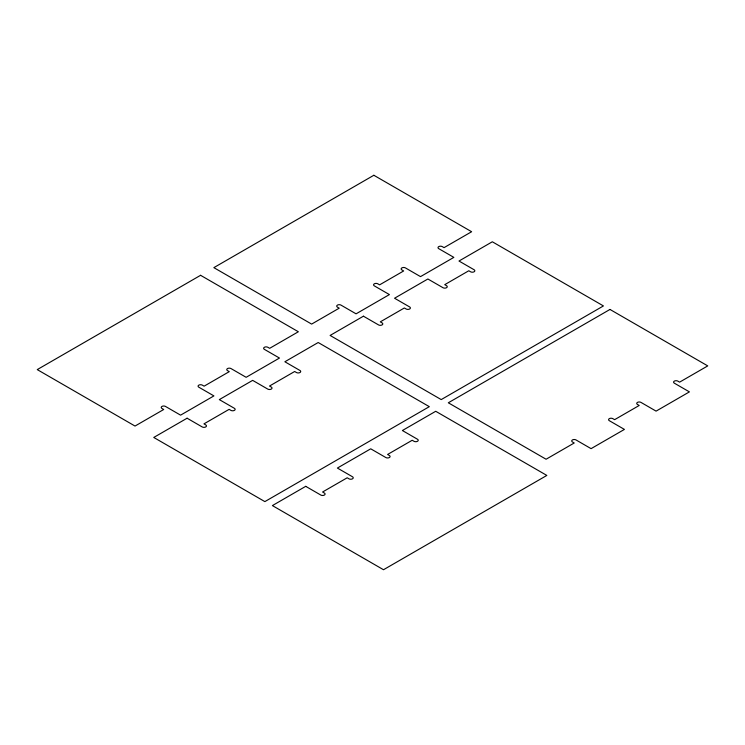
<?xml version="1.0" encoding="UTF-8"?>
<svg xmlns="http://www.w3.org/2000/svg" width="745" height="745" viewBox="0 0 745 745"><rect width="100%" height="100%" fill="white"/><g stroke="black" fill="none" stroke-linecap="round" stroke-linejoin="round"><path stroke-width="1.12" d="M200.582 275.305L37.25 369.604L135.022 426.056L163.723 409.489L161.954 408.465A2.496 1.443 0 0 1 161.954 406.435A2.496 1.443 0 0 1 165.483 406.435L180.579 415.151L213.917 395.902L198.813 387.186A2.496 1.443 0 0 1 198.813 385.146A2.496 1.443 0 0 1 202.342 385.146L204.111 386.171L229.274 371.643L227.504 370.619A2.496 1.443 0 0 1 227.504 368.579A2.496 1.443 0 0 1 231.034 368.579L246.139 377.305L279.468 358.056L264.363 349.34A2.496 1.443 0 0 1 264.363 347.3A2.496 1.443 0 0 1 267.893 347.3L269.662 348.325L298.354 331.758L200.582 275.305M373.85 175.271L213.852 267.641L311.633 324.094L339.217 308.169L337.448 307.145A2.496 1.443 0 0 1 337.448 305.105A2.496 1.443 0 0 1 340.977 305.105L356.073 313.831L389.412 294.582L374.307 285.866A2.496 1.443 0 0 1 374.307 283.826A2.496 1.443 0 0 1 377.836 283.826L379.605 284.851L403.66 270.957L401.89 269.941A2.496 1.443 0 0 1 401.89 267.902A2.496 1.443 0 0 1 405.42 267.902L420.515 276.619L453.854 257.379L438.749 248.662A2.496 1.443 0 0 1 438.749 246.623A2.496 1.443 0 0 1 442.279 246.623L444.048 247.647L471.632 231.723L373.85 175.271M363.439 316.197L330.11 335.446L441.217 399.59L603.431 305.934L492.324 241.78L458.995 261.029L474.09 269.746A2.496 1.443 0 0 1 474.09 271.785A2.496 1.443 0 0 1 470.57 271.785L468.801 270.761L444.746 284.655L446.516 285.67A2.496 1.443 0 0 1 446.516 287.71A2.496 1.443 0 0 1 442.986 287.71L427.881 278.993L394.552 298.233L409.648 306.949A2.496 1.443 0 0 1 409.648 308.989A2.496 1.443 0 0 1 406.127 308.989L404.358 307.974L380.304 321.859L382.064 322.874A2.496 1.443 0 0 1 382.064 324.913A2.496 1.443 0 0 1 378.544 324.913L363.439 316.197M187.097 418.215L153.759 437.455L264.866 501.608L429.316 406.668L318.199 342.523L284.869 361.763L299.974 370.479A2.496 1.443 0 0 1 299.974 372.519A2.496 1.443 0 0 1 296.445 372.519L294.675 371.494L269.513 386.031L271.273 387.046A2.496 1.443 0 0 1 271.273 389.086A2.496 1.443 0 0 1 267.753 389.086L252.648 380.369L219.319 399.609L234.414 408.325A2.496 1.443 0 0 1 234.414 410.365A2.496 1.443 0 0 1 230.885 410.365L229.125 409.35L203.953 423.877L205.722 424.892A2.496 1.443 0 0 1 205.722 426.932A2.496 1.443 0 0 1 202.193 426.932L187.097 418.215M609.978 309.445L448.313 402.784L546.085 459.237L574.227 442.986L572.458 441.971A2.496 1.443 0 0 1 572.458 439.932A2.496 1.443 0 0 1 575.987 439.932L591.083 448.648L624.422 429.409L609.317 420.692A2.496 1.443 0 0 1 609.317 418.653A2.496 1.443 0 0 1 612.846 418.653L614.616 419.668L639.219 405.466L637.459 404.442A2.496 1.443 0 0 1 637.459 402.402A2.496 1.443 0 0 1 640.979 402.402L656.084 411.128L689.414 391.879L674.318 383.163A2.496 1.443 0 0 1 674.318 381.123A2.496 1.443 0 0 1 677.848 381.123L679.608 382.148L707.75 365.897L609.978 309.445M305.729 486.336L272.4 505.585L383.507 569.729L546.839 475.431L435.723 411.287L402.393 430.526L417.498 439.252A2.496 1.443 0 0 1 417.498 441.282A2.496 1.443 0 0 1 413.969 441.282L412.199 440.267L387.586 454.478L389.356 455.493A2.496 1.443 0 0 1 389.356 457.532A2.496 1.443 0 0 1 385.826 457.532L370.731 448.816L337.392 468.056L352.497 476.772A2.496 1.443 0 0 1 352.497 478.811A2.496 1.443 0 0 1 348.967 478.811L347.198 477.787L322.585 491.998L324.354 493.022A2.496 1.443 0 0 1 324.354 495.062A2.496 1.443 0 0 1 320.825 495.062L305.729 486.336"/></g></svg>
